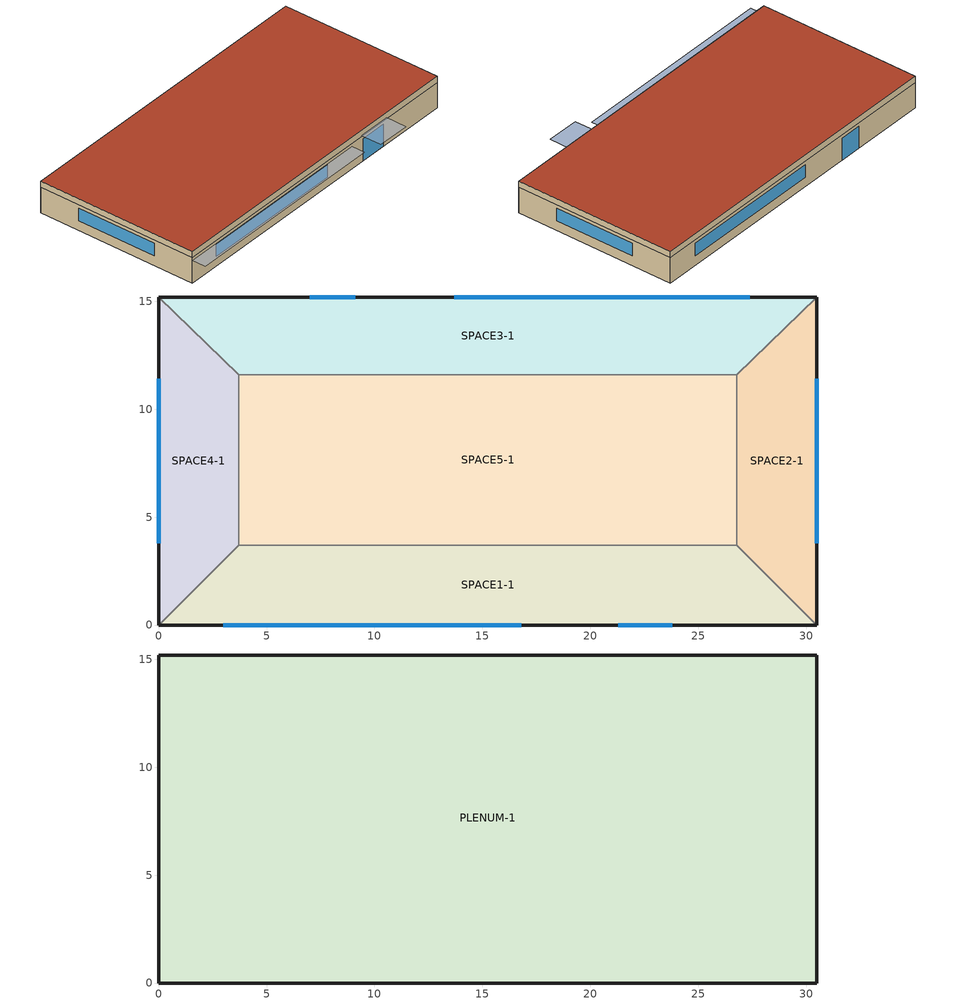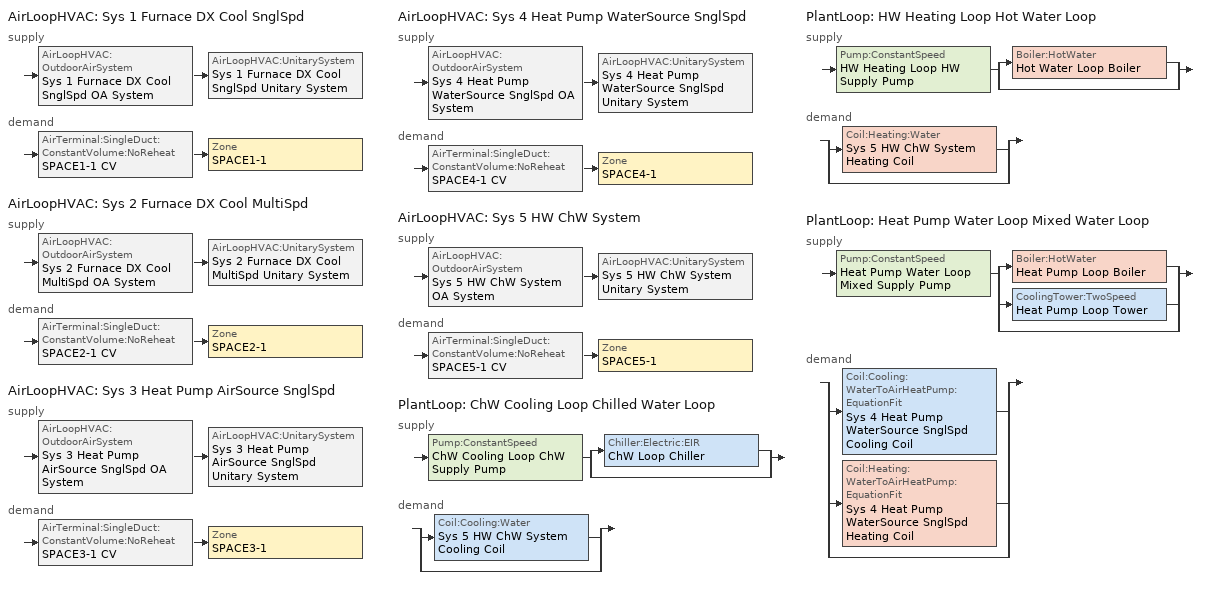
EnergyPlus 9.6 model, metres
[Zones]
SPACE3-1
 floor ground (FLOOR-SLAB-1): 26.8,11.6 3.7,11.6 0,15.2 30.5,15.2 z0
 wall outside (WALL-1): 30.5,15.2 0,15.2 z0:2.4
 wall to SPACE2-1 (INT-WALL-1): 26.8,11.6 30.5,15.2 z0:2.4
 wall to SPACE4-1 (INT-WALL-1): 0,15.2 3.7,11.6 z0:2.4
 wall to SPACE5-1 (INT-WALL-1): 3.7,11.6 26.8,11.6 z0:2.4
 window (Sgl Grey 3mm): 9.1,15.2 7,15.2 z0:2.1
 window (Dbl Clr 3mm/13mm Air): 27.4,15.2 13.7,15.2 z0.9:2.1
SPACE1-1
 floor ground (FLOOR-SLAB-1): 26.8,3.7 30.5,0 0,0 3.7,3.7 z0
 wall outside (WALL-1): 0,0 30.5,0 z0:2.4
 wall to SPACE2-1 (INT-WALL-1): 30.5,0 26.8,3.7 z0:2.4
 wall to SPACE4-1 (INT-WALL-1): 3.7,3.7 0,0 z0:2.4
 wall to SPACE5-1 (INT-WALL-1): 26.8,3.7 3.7,3.7 z0:2.4
 window (Sgl Grey 3mm): 21.3,0 23.8,0 z0:2.1
 window (Dbl Clr 3mm/13mm Air): 3,0 16.8,0 z0.9:2.1
SPACE2-1
 floor ground (FLOOR-SLAB-1): 26.8,11.6 30.5,15.2 30.5,0 26.8,3.7 z0
 wall outside (WALL-1): 30.5,0 30.5,15.2 z0:2.4
 wall to SPACE5-1 (INT-WALL-1): 26.8,11.6 26.8,3.7 z0:2.4
 window (Dbl Clr 3mm/13mm Air): 30.5,3.8 30.5,11.4 z0.9:2.1
SPACE4-1
 floor ground (FLOOR-SLAB-1): 3.7,3.7 0,0 0,15.2 3.7,11.6 z0
 wall outside (WALL-1): 0,15.2 0,0 z0:2.4
 wall to SPACE5-1 (INT-WALL-1): 3.7,3.7 3.7,11.6 z0:2.4
 window (Dbl Clr 3mm/13mm Air): 0,11.4 0,3.8 z0.9:2.1
SPACE5-1
 floor ground (FLOOR-SLAB-1): 26.8,11.6 26.8,3.7 3.7,3.7 3.7,11.6 z0
PLENUM-1
 floor to SPACE1-1 (CLNG-1): 26.8,3.7 30.5,0 0,0 3.7,3.7 z2.4
 floor to SPACE2-1 (CLNG-1): 26.8,11.6 30.5,15.2 30.5,0 26.8,3.7 z2.4
 floor to SPACE3-1 (CLNG-1): 26.8,11.6 3.7,11.6 0,15.2 30.5,15.2 z2.4
 floor to SPACE4-1 (CLNG-1): 3.7,3.7 0,0 0,15.2 3.7,11.6 z2.4
 floor to SPACE5-1 (CLNG-1): 26.8,11.6 26.8,3.7 3.7,3.7 3.7,11.6 z2.4
 wall outside (WALL-1): 30.5,15.2 0,15.2 0,0 30.5,0 30.5,15.2 z2.4:3
 roof outside (ROOF-1): 0,15.2 0,0 30.5,0 30.5,15.2 z3
shading: 0,-1.3 0,0 19.8,0 19.8,-1.3 z2.2; 21,-2 21,0 24.1,0 24.1,-2 z2.6
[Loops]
AirLoopHVAC 'Sys 1 Furnace DX Cool SnglSpd'
 supply: AirLoopHVAC:OutdoorAirSystem 'Sys 1 Furnace DX Cool SnglSpd OA System' > AirLoopHVAC:UnitarySystem 'Sys 1 Furnace DX Cool SnglSpd Unitary System'
 demand: AirTerminal:SingleDuct:ConstantVolume:NoReheat 'SPACE1-1 CV' > Zone 'SPACE1-1'
AirLoopHVAC 'Sys 2 Furnace DX Cool MultiSpd'
 supply: AirLoopHVAC:OutdoorAirSystem 'Sys 2 Furnace DX Cool MultiSpd OA System' > AirLoopHVAC:UnitarySystem 'Sys 2 Furnace DX Cool MultiSpd Unitary System'
 demand: AirTerminal:SingleDuct:ConstantVolume:NoReheat 'SPACE2-1 CV' > Zone 'SPACE2-1'
AirLoopHVAC 'Sys 3 Heat Pump AirSource SnglSpd'
 supply: AirLoopHVAC:OutdoorAirSystem 'Sys 3 Heat Pump AirSource SnglSpd OA System' > AirLoopHVAC:UnitarySystem 'Sys 3 Heat Pump AirSource SnglSpd Unitary System'
 demand: AirTerminal:SingleDuct:ConstantVolume:NoReheat 'SPACE3-1 CV' > Zone 'SPACE3-1'
AirLoopHVAC 'Sys 4 Heat Pump WaterSource SnglSpd'
 supply: AirLoopHVAC:OutdoorAirSystem 'Sys 4 Heat Pump WaterSource SnglSpd OA System' > AirLoopHVAC:UnitarySystem 'Sys 4 Heat Pump WaterSource SnglSpd Unitary System'
 demand: AirTerminal:SingleDuct:ConstantVolume:NoReheat 'SPACE4-1 CV' > Zone 'SPACE4-1'
AirLoopHVAC 'Sys 5 HW ChW System'
 supply: AirLoopHVAC:OutdoorAirSystem 'Sys 5 HW ChW System OA System' > AirLoopHVAC:UnitarySystem 'Sys 5 HW ChW System Unitary System'
 demand: AirTerminal:SingleDuct:ConstantVolume:NoReheat 'SPACE5-1 CV' > Zone 'SPACE5-1'
PlantLoop 'ChW Cooling Loop Chilled Water Loop'
 supply: Pump:ConstantSpeed 'ChW Cooling Loop ChW Supply Pump' > split
  | Chiller:Electric:EIR 'ChW Loop Chiller'
  | bypass
 demand: split
  | Coil:Cooling:Water 'Sys 5 HW ChW System Cooling Coil'
  | bypass
PlantLoop 'HW Heating Loop Hot Water Loop'
 supply: Pump:ConstantSpeed 'HW Heating Loop HW Supply Pump' > split
  | Boiler:HotWater 'Hot Water Loop Boiler'
  | bypass
 demand: split
  | Coil:Heating:Water 'Sys 5 HW ChW System Heating Coil'
  | bypass
PlantLoop 'Heat Pump Water Loop Mixed Water Loop'
 supply: Pump:ConstantSpeed 'Heat Pump Water Loop Mixed Supply Pump' > split
  | Boiler:HotWater 'Heat Pump Loop Boiler'
  | CoolingTower:TwoSpeed 'Heat Pump Loop Tower'
  | bypass
 demand: split
  | Coil:Cooling:WaterToAirHeatPump:EquationFit 'Sys 4 Heat Pump WaterSource SnglSpd Cooling Coil'
  | Coil:Heating:WaterToAirHeatPump:EquationFit 'Sys 4 Heat Pump WaterSource SnglSpd Heating Coil'
  | bypass
[Building]
Building: Loads convergence tolerance value=0.04; Maximum number of warmup days=25; Minimum number of warmup days=6; North axis=30; Solar distribution=FullExterior; Temperature convergence tolerance value=0.4; Terrain=City
[Site:GroundTemperature:BuildingSurface]
21.5, 21.4, 21.5, 21.5, 22, 22.9, 23, 23.1, 23.1, 22.2, 21.7, 21.6
[Site:Location]
CHICAGO_IL_USA TMY2-94846: Elevation=190; Latitude=41.78; Longitude=-87.75; Time zone=-6
[SizingPeriod:DesignDay] Barometric pressure=99063; Day of month=21; Daylight saving time indicator=No; Humidity condition type=WetBulb; Rain indicator=No; Snow indicator=No; Solar model indicator=ASHRAEClearSky
Name | Daily dry bulb temperature range | Day type | Maximum dry bulb temperature | Month | Sky clearness | Wetbulb or dewpoint at maximum dry bulb | Wind direction | Wind speed
CHICAGO_IL_USA Annual Cooling 1% Design Conditions DB/MCWB | 10.7 | SummerDesignDay | 31.5 | 7 | 1 | 23 | 230 | 5.3
CHICAGO_IL_USA Annual Heating 99% Design Conditions DB | 0 | WinterDesignDay | -17.3 | 1 | 0 | -17.3 | 270 | 4.9
[Construction]
CLNG-1: MAT-CLNG-1
Dbl Clr 3mm/13mm Air: CLEAR 3MM, AIR 13MM, CLEAR 3MM
FLOOR-SLAB-1: CC03
INT-WALL-1: GP02, AL21, GP02
ROOF-1: RG01, BR01, IN46, WD01
Sgl Grey 3mm: GREY 3MM
WALL-1: WD01, PW03, IN02, GP01
[Material] Thermal absorptance=0.9
Name | Conductivity | Density | Roughness | Solar absorptance | Specific heat | Thickness | Visible absorptance
BR01 | 0.162 | 1121 | VeryRough | 0.7 | 1464 | 0.0095 | 0.7
CC03 | 1.31 | 2243 | MediumRough | 0.65 | 837 | 0.1016 | 0.65
GP01 | 0.16 | 801 | MediumSmooth | 0.75 | 837 | 0.0127 | 0.75
GP02 | 0.16 | 801 | MediumSmooth | 0.75 | 837 | 0.0159 | 0.75
IN02 | 0.043 | 10 | Rough | 0.75 | 837 | 0.0901 | 0.75
IN46 | 0.023 | 24 | VeryRough | 0.5 | 1590 | 0.0762 | 0.5
PW03 | 0.115 | 545 | MediumSmooth | 0.78 | 1213 | 0.0127 | 0.78
RG01 | 1.442 | 881 | Rough | 0.65 | 1674 | 0.0127 | 0.65
WD01 | 0.115 | 513 | MediumSmooth | 0.78 | 1381 | 0.0191 | 0.78
[Material:AirGap]
AL21: Thermal resistance=0.157
[Material:NoMass]
MAT-CLNG-1: Roughness=Rough; Solar absorptance=0.65; Thermal absorptance=0.65; Thermal resistance=0.652259; Visible absorptance=0.65
[WindowMaterial:Gas]
AIR 13MM: Gas type=Air; Thickness=0.0127
[WindowMaterial:Glazing] Back side infrared hemispherical emissivity=0.84; Conductivity=0.9; Front side infrared hemispherical emissivity=0.84; Infrared transmittance at normal incidence=0; Optical data type=SpectralAverage; Thickness=0.003
Name | Back side solar reflectance at normal incidence | Back side visible reflectance at normal incidence | Front side solar reflectance at normal incidence | Front side visible reflectance at normal incidence | Solar transmittance at normal incidence | Visible transmittance at normal incidence
CLEAR 3MM | 0.075 | 0.081 | 0.075 | 0.081 | 0.837 | 0.898
GREY 3MM | 0.061 | 0.061 | 0.061 | 0.061 | 0.626 | 0.611
[AirLoopHVAC] Design supply air flow rate=Autosize
Sys 1 Furnace DX Cool SnglSpd; Sys 2 Furnace DX Cool MultiSpd; Sys 3 Heat Pump AirSource SnglSpd; Sys 4 Heat Pump WaterSource SnglSpd; Sys 5 HW ChW System
[AirLoopHVAC:UnitarySystem] Control type=Load; Cooling supply air flow rate=Autosize; Cooling supply air flow rate method=SupplyAirFlowRate; Dehumidification control type=None; Dx heating coil sizing ratio=1; Heating supply air flow rate=Autosize; Heating supply air flow rate method=SupplyAirFlowRate; Latent load control=SensibleOnlyLoadControl; Maximum outdoor dry bulb temperature for supplemental heater operation=21; Maximum supply air temperature=Autosize; No load supply air flow rate=Autosize; No load supply air flow rate method=SupplyAirFlowRate; Supply air fan operating mode schedule=FanAvailSched
Name | Controlling zone or thermostat location | Cooling coil | Fan placement | Heating coil | Supply fan | Design specification multispeed object | Supplemental heating coil
Sys 1 Furnace DX Cool SnglSpd Unitary System | SPACE1-1 | Sys 1 Furnace DX Cool SnglSpd Cooling Coil | BlowThrough | Sys 1 Furnace DX Cool SnglSpd Heating Coil | Sys 1 Furnace DX Cool SnglSpd Supply Fan
Sys 2 Furnace DX Cool MultiSpd Unitary System | SPACE2-1 | Sys 2 Furnace DX Cool MultiSpd Cooling Coil | DrawThrough | Sys 2 Furnace DX Cool MultiSpd Heating Coil | Sys 2 Furnace DX Cool MultiSpd Supply Fan | Sys 2 Furnace DX Cool MultiSpd Unitary System MultiSpeed Performance
Sys 3 Heat Pump AirSource SnglSpd Unitary System | SPACE3-1 | Sys 3 Heat Pump AirSource SnglSpd Cooling Coil | BlowThrough | Sys 3 Heat Pump AirSource SnglSpd Heating Coil | Sys 3 Heat Pump AirSource SnglSpd Supply Fan |  | Sys 3 Heat Pump AirSource SnglSpd Supp Heat or Reheat Coil
Sys 4 Heat Pump WaterSource SnglSpd Unitary System | SPACE4-1 | Sys 4 Heat Pump WaterSource SnglSpd Cooling Coil | BlowThrough | Sys 4 Heat Pump WaterSource SnglSpd Heating Coil | Sys 4 Heat Pump WaterSource SnglSpd Supply Fan |  | Sys 4 Heat Pump WaterSource SnglSpd Supp Heat or Reheat Coil
Sys 5 HW ChW System Unitary System | SPACE5-1 | Sys 5 HW ChW System Cooling Coil | BlowThrough | Sys 5 HW ChW System Heating Coil | Sys 5 HW ChW System Supply Fan
[AirTerminal:SingleDuct:ConstantVolume:NoReheat] Maximum air flow rate=Autosize
SPACE1-1 CV; SPACE2-1 CV; SPACE3-1 CV; SPACE4-1 CV; SPACE5-1 CV
[AvailabilityManager:Scheduled] Schedule=HVACTemplate-Always 1
Sys 1 Furnace DX Cool SnglSpd Availability; Sys 2 Furnace DX Cool MultiSpd Availability; Sys 3 Heat Pump AirSource SnglSpd Availability; Sys 4 Heat Pump WaterSource SnglSpd Availability; Sys 5 HW ChW System Availability
[Boiler:HotWater] Boiler flow mode=ConstantFlow; Design water flow rate=Autosize; Fuel type=NaturalGas; Maximum part load ratio=1.1; Minimum part load ratio=0; Nominal capacity=Autosize; Nominal thermal efficiency=0.8; Optimum part load ratio=1; Parasitic electric load=0; Sizing factor=1; Water outlet upper temperature limit=100
Name | Efficiency curve temperature evaluation variable | Normalized boiler efficiency curve
Heat Pump Loop Boiler | LeavingBoiler | Heat Pump Loop Boiler Efficiency Curve
Hot Water Loop Boiler | EnteringBoiler | Hot Water Loop Boiler Condensing Boiler Efficiency Curve
[Chiller:Electric:EIR]
ChW Loop Chiller: Chiller flow mode=ConstantFlow; Condenser fan power ratio=0.035; Condenser type=AirCooled; Cooling capacity function of temperature curve=ChW Loop Chiller RecipCapFT; Design heat recovery water flow rate=0; Electric input to cooling output ratio function of part load ratio curve=ChW Loop Chiller RecipEIRFPLR; Electric input to cooling output ratio function of temperature curve=ChW Loop Chiller RecipEIRFT; Fraction of compressor electric consumption rejected by condenser=1; Leaving chilled water lower temperature limit=5; Maximum part load ratio=1; Minimum part load ratio=0; Minimum unloading ratio=0.25; Optimum part load ratio=1; Reference capacity=Autosize; Reference chilled water flow rate=Autosize; Reference condenser fluid flow rate=Autosize; Reference cop=3; Reference entering condenser fluid temperature=29.4; Reference leaving chilled water temperature=6.67; Sizing factor=1
[Coil:Cooling:DX:MultiSpeed]
Sys 2 Furnace DX Cool MultiSpd Cooling Coil: Apply latent degradation to speeds greater than 1=No; Apply part load fraction to speeds greater than 1=No; Condenser type=AirCooled; Crankcase heater capacity=0; Fuel type=Electricity; Maximum outdoor dry bulb temperature for crankcase heater operation=10; Number of speeds=3; Speed 1 energy input ratio function of flow fraction curve=Sys 2 Furnace DX Cool MultiSpd Cool Coil EIR-FF; Speed 1 energy input ratio function of temperature curve=Sys 2 Furnace DX Cool MultiSpd Cool Coil EIR-FT; Speed 1 gross rated cooling cop=3; Speed 1 gross rated sensible heat ratio=Autosize; Speed 1 gross rated total cooling capacity=Autosize; Speed 1 latent capacity time constant=0; Speed 1 maximum cycling rate=0; Speed 1 nominal time for condensate removal to begin=0; Speed 1 part load fraction correlation curve=Sys 2 Furnace DX Cool MultiSpd Cool Coil PLF; Speed 1 rated air flow rate=Autosize; Speed 1 rated waste heat fraction of power input=0.2; Speed 1 ratio of initial moisture evaporation rate and steady state latent capacity=0; Speed 1 total cooling capacity function of flow fraction curve=Sys 2 Furnace DX Cool MultiSpd Cool Coil Cap-FF; Speed 1 total cooling capacity function of temperature curve=Sys 2 Furnace DX Cool MultiSpd Cool Coil Cap-FT; Speed 1 waste heat function of temperature curve=Sys 2 Furnace DX Cool MultiSpd Cool Coil WH-FT; Speed 2 energy input ratio function of flow fraction curve=Sys 2 Furnace DX Cool MultiSpd Cool Coil EIR-FF; Speed 2 energy input ratio function of temperature curve=Sys 2 Furnace DX Cool MultiSpd Cool Coil EIR-FT; Speed 2 gross rated cooling cop=3; Speed 2 gross rated sensible heat ratio=Autosize; Speed 2 gross rated total cooling capacity=Autosize; Speed 2 latent capacity time constant=0; Speed 2 maximum cycling rate=0; Speed 2 nominal time for condensate removal to begin=0; Speed 2 part load fraction correlation curve=Sys 2 Furnace DX Cool MultiSpd Cool Coil PLF; Speed 2 rated air flow rate=Autosize; Speed 2 rated waste heat fraction of power input=0.2; Speed 2 ratio of initial moisture evaporation rate and steady state latent capacity=0; Speed 2 total cooling capacity function of flow fraction curve=Sys 2 Furnace DX Cool MultiSpd Cool Coil Cap-FF; Speed 2 total cooling capacity function of temperature curve=Sys 2 Furnace DX Cool MultiSpd Cool Coil Cap-FT; Speed 2 waste heat function of temperature curve=Sys 2 Furnace DX Cool MultiSpd Cool Coil WH-FT; Speed 3 energy input ratio function of flow fraction curve=Sys 2 Furnace DX Cool MultiSpd Cool Coil EIR-FF; Speed 3 energy input ratio function of temperature curve=Sys 2 Furnace DX Cool MultiSpd Cool Coil EIR-FT; Speed 3 gross rated cooling cop=3; Speed 3 gross rated sensible heat ratio=Autosize; Speed 3 gross rated total cooling capacity=Autosize; Speed 3 latent capacity time constant=0; Speed 3 maximum cycling rate=0; Speed 3 nominal time for condensate removal to begin=0; Speed 3 part load fraction correlation curve=Sys 2 Furnace DX Cool MultiSpd Cool Coil PLF; Speed 3 rated air flow rate=Autosize; Speed 3 rated waste heat fraction of power input=0.2; Speed 3 ratio of initial moisture evaporation rate and steady state latent capacity=0; Speed 3 total cooling capacity function of flow fraction curve=Sys 2 Furnace DX Cool MultiSpd Cool Coil Cap-FF; Speed 3 total cooling capacity function of temperature curve=Sys 2 Furnace DX Cool MultiSpd Cool Coil Cap-FT; Speed 3 waste heat function of temperature curve=Sys 2 Furnace DX Cool MultiSpd Cool Coil WH-FT
[Coil:Cooling:DX:SingleSpeed] Condenser type=AirCooled; Crankcase heater capacity=0; Evaporative condenser effectiveness=0; Evaporative condenser pump rated power consumption=0; Gross rated cooling cop=3; Gross rated sensible heat ratio=Autosize; Gross rated total cooling capacity=Autosize; Latent capacity time constant=0; Maximum cycling rate=0; Maximum outdoor dry bulb temperature for crankcase heater operation=10; Nominal time for condensate removal to begin=0; Rated air flow rate=Autosize; Ratio of initial moisture evaporation rate and steady state latent capacity=0
Name | Energy input ratio function of flow fraction curve | Energy input ratio function of temperature curve | Part load fraction correlation curve | Total cooling capacity function of flow fraction curve | Total cooling capacity function of temperature curve
Sys 1 Furnace DX Cool SnglSpd Cooling Coil | Sys 1 Furnace DX Cool SnglSpd Cool Coil EIR-FF | Sys 1 Furnace DX Cool SnglSpd Cool Coil EIR-FT | Sys 1 Furnace DX Cool SnglSpd Cool Coil PLF | Sys 1 Furnace DX Cool SnglSpd Cool Coil Cap-FF | Sys 1 Furnace DX Cool SnglSpd Cool Coil Cap-FT
Sys 3 Heat Pump AirSource SnglSpd Cooling Coil | Sys 3 Heat Pump AirSource SnglSpd Cool Coil EIR-FF | Sys 3 Heat Pump AirSource SnglSpd Cool Coil EIR-FT | Sys 3 Heat Pump AirSource SnglSpd Cool Coil PLF | Sys 3 Heat Pump AirSource SnglSpd Cool Coil Cap-FF | Sys 3 Heat Pump AirSource SnglSpd Cool Coil Cap-FT
[Coil:Cooling:Water]
Sys 5 HW ChW System Cooling Coil: Design air flow rate=Autosize; Design inlet air humidity ratio=Autosize; Design inlet air temperature=Autosize; Design inlet water temperature=Autosize; Design outlet air humidity ratio=Autosize; Design outlet air temperature=Autosize; Design water flow rate=Autosize; Heat exchanger configuration=CrossFlow; Type of analysis=DetailedAnalysis
[Coil:Cooling:WaterToAirHeatPump:EquationFit]
Sys 4 Heat Pump WaterSource SnglSpd Cooling Coil: Cooling power consumption curve=Sys 4 Heat Pump WaterSource SnglSpd WAHP ClgPowCurve; Gross rated cooling cop=3; Gross rated sensible cooling capacity=Autosize; Gross rated total cooling capacity=Autosize; Nominal time for condensate removal to begin=0; Rated air flow rate=Autosize; Rated water flow rate=Autosize; Ratio of initial moisture evaporation rate and steady state latent capacity=0; Sensible cooling capacity curve=Sys 4 Heat Pump WaterSource SnglSpd WAHP ClgSensCapCurve; Total cooling capacity curve=Sys 4 Heat Pump WaterSource SnglSpd WAHP ClgTotCapCurve
[Coil:Heating:DX:SingleSpeed]
Sys 3 Heat Pump AirSource SnglSpd Heating Coil: Crankcase heater capacity=0; Defrost control=Timed; Defrost energy input ratio function of temperature curve=Sys 3 Heat Pump AirSource SnglSpd HP Heating Coil DefrEIR-FT; Defrost strategy=ReverseCycle; Defrost time period fraction=0.058333; Energy input ratio function of flow fraction curve=Sys 3 Heat Pump AirSource SnglSpd HP Heating Coil EIR-FF; Energy input ratio function of temperature curve=Sys 3 Heat Pump AirSource SnglSpd HP Heating Coil EIR-FT; Gross rated heating capacity=Autosize; Gross rated heating cop=2.75; Heating capacity function of flow fraction curve=Sys 3 Heat Pump AirSource SnglSpd HP Heating Coil Cap-FF; Heating capacity function of temperature curve=Sys 3 Heat Pump AirSource SnglSpd HP Heating Coil Cap-FT; Maximum outdoor dry bulb temperature for crankcase heater operation=0; Maximum outdoor dry bulb temperature for defrost operation=5; Minimum outdoor dry bulb temperature for compressor operation=-8; Part load fraction correlation curve=Sys 3 Heat Pump AirSource SnglSpd HP Heating Coil PLF; Rated air flow rate=Autosize; Resistive defrost heater capacity=Autosize
[Coil:Heating:Electric] Efficiency=1; Nominal capacity=Autosize
Sys 2 Furnace DX Cool MultiSpd Heating Coil; Sys 3 Heat Pump AirSource SnglSpd Supp Heat or Reheat Coil; Sys 4 Heat Pump WaterSource SnglSpd Supp Heat or Reheat Coil
[Coil:Heating:Fuel]
Sys 1 Furnace DX Cool SnglSpd Heating Coil: Burner efficiency=0.8; Fuel type=NaturalGas; Nominal capacity=Autosize; Parasitic electric load=0; Parasitic fuel load=0; Part load fraction correlation curve=Sys 1 Furnace DX Cool SnglSpd Heating Coil PLF-FPLR
[Coil:Heating:Water]
Sys 5 HW ChW System Heating Coil: Maximum water flow rate=Autosize; Performance input method=UFactorTimesAreaAndDesignWaterFlowRate; Rated capacity=Autosize; Rated inlet air temperature=16.6; Rated inlet water temperature=82.2; Rated outlet air temperature=32.2; Rated outlet water temperature=71.1; Rated ratio for air and water convection=0.5; U factor times area value=Autosize
[Coil:Heating:WaterToAirHeatPump:EquationFit]
Sys 4 Heat Pump WaterSource SnglSpd Heating Coil: Gross rated heating capacity=Autosize; Gross rated heating cop=2.75; Heating capacity curve=Sys 4 Heat Pump WaterSource SnglSpd WAHP HtgCapCurve; Heating power consumption curve=Sys 4 Heat Pump WaterSource SnglSpd WAHP HtgPowCurve; Rated air flow rate=Autosize; Rated water flow rate=Autosize
[Controller:OutdoorAir] Economizer control action type=ModulateFlow; Economizer control type=DifferentialDryBulb; Economizer maximum limit dry bulb temperature=20; Maximum outdoor air flow rate=Autosize; Minimum limit type=FixedMinimum; Minimum outdoor air flow rate=Autosize; Minimum outdoor air schedule=Min OA Sched
Name | Lockout type
Sys 1 Furnace DX Cool SnglSpd OA Controller; Sys 2 Furnace DX Cool MultiSpd OA Controller; Sys 3 Heat Pump AirSource SnglSpd OA Controller; Sys 4 Heat Pump WaterSource SnglSpd OA Controller | LockoutWithCompressor
Sys 5 HW ChW System OA Controller | NoLockout
[CoolingTower:TwoSpeed]
Heat Pump Loop Tower: Blowdown calculation mode=ConcentrationRatio; Blowdown concentration ratio=3; Design water flow rate=Autosize; Drift loss percent=0.008; Evaporation loss mode=SaturatedExit; Free convection nominal capacity=Autocalculate; Free convection regime air flow rate=Autocalculate; Free convection regime u factor times area value=Autocalculate; High fan speed air flow rate=Autosize; High fan speed fan power=Autosize; High fan speed u factor times area value=Autosize; Low fan speed air flow rate=Autocalculate; Low fan speed fan power=Autocalculate; Low fan speed u factor times area value=Autocalculate; Low speed nominal capacity=Autocalculate; Performance input method=UFactorTimesAreaAndDesignWaterFlowRate; Sizing factor=1
[DesignSpecification:OutdoorAir] Outdoor air flow per person=0.00944; Outdoor air flow per zone=0; Outdoor air flow per zone floor area=0; Outdoor air method=Flow/Person
SZ DSOA SPACE1-1; SZ DSOA SPACE2-1; SZ DSOA SPACE3-1; SZ DSOA SPACE4-1; SZ DSOA SPACE5-1
[DesignSpecification:ZoneAirDistribution] Zone air distribution effectiveness in cooling mode=1; Zone air distribution effectiveness in heating mode=1
SZ DSZAD SPACE1-1; SZ DSZAD SPACE2-1; SZ DSZAD SPACE3-1; SZ DSZAD SPACE4-1; SZ DSZAD SPACE5-1
[ElectricEquipment] Design level calculation method=EquipmentLevel; Fraction latent=0; Fraction lost=0; Fraction radiant=0.3; Schedule=EQUIP-1
Name | Zone or zonelist | Design level
SPACE1-1 ElecEq 1 | SPACE1-1 | 1056
SPACE2-1 ElecEq 1 | SPACE2-1 | 456
SPACE3-1 ElecEq 1 | SPACE3-1 | 1056
SPACE4-1 ElecEq 1 | SPACE4-1 | 456
SPACE5-1 ElecEq 1 | SPACE5-1 | 1976
[Fan:OnOff] Availability schedule=HVACTemplate-Always 1; Fan total efficiency=0.7; Maximum flow rate=Autosize; Motor efficiency=0.9; Motor in airstream fraction=1; Pressure rise=600
Sys 1 Furnace DX Cool SnglSpd Supply Fan; Sys 3 Heat Pump AirSource SnglSpd Supply Fan; Sys 4 Heat Pump WaterSource SnglSpd Supply Fan; Sys 5 HW ChW System Supply Fan
[Fan:VariableVolume]
Sys 2 Furnace DX Cool MultiSpd Supply Fan: Availability schedule=HVACTemplate-Always 1; Fan power coefficient 1=0.00153024; Fan power coefficient 2=0.00520806; Fan power coefficient 3=1.10862; Fan power coefficient 4=-0.116356; Fan power coefficient 5=0; Fan power minimum flow fraction=0; Fan power minimum flow rate input method=Fraction; Fan total efficiency=0.7; Maximum flow rate=Autosize; Motor efficiency=0.9; Motor in airstream fraction=1; Pressure rise=600
[Lights] Design level calculation method=LightingLevel; End use subcategory=GeneralLights; Fraction radiant=0.59; Fraction replaceable=0; Fraction visible=0.2; Return air fraction=0; Schedule=LIGHTS-1
Name | Zone or zonelist | Lighting level
SPACE1-1 Lights 1 | SPACE1-1 | 1584
SPACE2-1 Lights 1 | SPACE2-1 | 684
SPACE3-1 Lights 1 | SPACE3-1 | 1584
SPACE4-1 Lights 1 | SPACE4-1 | 684
SPACE5-1 Lights 1 | SPACE5-1 | 2964
[People] Activity level schedule=ActSchd; Fraction radiant=0.3; Number of people calculation method=People; Number of people schedule=OCCUPY-1
Name | Zone or zonelist | Number of people
SPACE1-1 People 1 | SPACE1-1 | 11
SPACE2-1 People 1 | SPACE2-1 | 5
SPACE3-1 People 1 | SPACE3-1 | 11
SPACE4-1 People 1 | SPACE4-1 | 5
SPACE5-1 People 1 | SPACE5-1 | 20
[PlantEquipmentList]
ChW Cooling Loop All Chillers: ChW Loop Chiller, Chiller:Electric:EIR
HW Heating Loop All Equipment: Hot Water Loop Boiler, Boiler:HotWater
Heat Pump Water Loop All Cooling Equipment: Heat Pump Loop Tower, CoolingTower:TwoSpeed
Heat Pump Water Loop All Heating Equipment: Heat Pump Loop Boiler, Boiler:HotWater
[PlantEquipmentOperation:CoolingLoad] Load range 1 lower limit=0; Load range 1 upper limit=1000000000000000
Name | Range 1 equipment list
ChW Cooling Loop Chiller Operation All Hours | ChW Cooling Loop All Chillers
Heat Pump Water Loop Cool Operation All Hours | Heat Pump Water Loop All Cooling Equipment
[PlantEquipmentOperation:HeatingLoad] Load range 1 lower limit=0; Load range 1 upper limit=1000000000000000
Name | Range 1 equipment list
HW Heating Loop Operation All Hours | HW Heating Loop All Equipment
Heat Pump Water Loop Heat Operation All Hours | Heat Pump Water Loop All Heating Equipment
[PlantEquipmentOperationSchemes] Control scheme 1 schedule=HVACTemplate-Always 1
Name | Control scheme 1 | Control scheme 2 | Control scheme 2 schedule
ChW Cooling Loop Chiller Operation | ChW Cooling Loop Chiller Operation All Hours
HW Heating Loop Operation | HW Heating Loop Operation All Hours
Heat Pump Water Loop Operation | Heat Pump Water Loop Heat Operation All Hours | Heat Pump Water Loop Cool Operation All Hours | HVACTemplate-Always 1
[PlantLoop] Fluid type=Water; Load distribution scheme=SequentialLoad; Maximum loop flow rate=Autosize; Minimum loop flow rate=0; Plant loop volume=Autocalculate
Name | Common pipe simulation | Maximum loop temperature | Minimum loop temperature | Plant equipment operation scheme | Plant loop demand calculation scheme
ChW Cooling Loop Chilled Water Loop | None | 98 | 1 | ChW Cooling Loop Chiller Operation | SingleSetpoint
HW Heating Loop Hot Water Loop |  | 100 | 10 | HW Heating Loop Operation | SingleSetpoint
Heat Pump Water Loop Mixed Water Loop |  | 100 | 10 | Heat Pump Water Loop Operation | DualSetpointDeadband
[Pump:ConstantSpeed] Design flow rate=Autosize; Design power consumption=Autosize; Design pump head=179352; Fraction of motor inefficiencies to fluid stream=0; Motor efficiency=0.9; Pump control type=Intermittent
ChW Cooling Loop ChW Supply Pump; HW Heating Loop HW Supply Pump; Heat Pump Water Loop Mixed Supply Pump
[SetpointManager:MixedAir] Control variable=Temperature
Name | Setpoint node or nodelist
Sys 1 Furnace DX Cool SnglSpd Cooling Coil Air Temp Manager | Sys 1 Furnace DX Cool SnglSpd Mixed Air Outlet
Sys 2 Furnace DX Cool MultiSpd Cooling Coil Air Temp Manager | Sys 2 Furnace DX Cool MultiSpd Mixed Air Outlet
Sys 3 Heat Pump AirSource SnglSpd Cooling Coil Air Temp Manager | Sys 3 Heat Pump AirSource SnglSpd Mixed Air Outlet
Sys 4 Heat Pump WaterSource SnglSpd Cooling Coil Air Temp Manager | Sys 4 Heat Pump WaterSource SnglSpd Mixed Air Outlet
Sys 5 HW ChW System Cooling Coil Air Temp Manager | Sys 5 HW ChW System Mixed Air Outlet
[SetpointManager:Scheduled] Control variable=Temperature
Name | Schedule | Setpoint node or nodelist
ChW Cooling Loop ChW Temp Manager | HVACTemplate-Always 7.22 | ChW Cooling Loop ChW Supply Setpoint Nodes
HW Heating Loop HW Temp Manager | HVACTemplate-Always 82 | HW Heating Loop HW Supply Setpoint Nodes
[SetpointManager:Scheduled:DualSetpoint]
Heat Pump Water Loop Mixed Temp Manager: Control variable=Temperature; High setpoint schedule=HVACTemplate-Always 33; Low setpoint schedule=HVACTemplate-Always 20; Setpoint node or nodelist=Heat Pump Water Loop Mixed Supply Setpoint Nodes
[SetpointManager:SingleZone:Cooling] Control variable=Temperature; Maximum supply air temperature=45; Minimum supply air temperature=13
Name | Control zone | Setpoint node or nodelist
Sys 1 Furnace DX Cool SnglSpd Economizer Supply Air Temp Manager | SPACE1-1 | Sys 1 Furnace DX Cool SnglSpd Heating Coil Outlet
Sys 2 Furnace DX Cool MultiSpd Economizer Supply Air Temp Manager | SPACE2-1 | Sys 2 Furnace DX Cool MultiSpd Supply Fan Outlet
Sys 3 Heat Pump AirSource SnglSpd Economizer Supply Air Temp Manager | SPACE3-1 | Sys 3 Heat Pump AirSource SnglSpd Supp Heat or Reheat Coil Outl
Sys 4 Heat Pump WaterSource SnglSpd Economizer Supply Air Temp Manager | SPACE4-1 | Sys 4 Heat Pump WaterSource SnglSpd Supp Heat or Reheat Coil Outl
Sys 5 HW ChW System Economizer Supply Air Temp Manager | SPACE5-1 | Sys 5 HW ChW System Heating Coil Outlet
[Sizing:Plant]
Name | Design loop exit temperature | Loop design temperature difference | Loop type
HW Heating Loop Hot Water Loop | 82 | 11 | Heating
ChW Cooling Loop Chilled Water Loop | 7.22 | 6.67 | Cooling
Heat Pump Water Loop Mixed Water Loop | 33 | 5.6 | Condenser
[Sizing:System] 100 outdoor air in cooling=No; 100 outdoor air in heating=No; Central cooling capacity control method=OnOff; Central cooling design supply air humidity ratio=0.008; Central cooling design supply air temperature=12.8; Central heating design supply air humidity ratio=0.008; Central heating design supply air temperature=50; Central heating maximum system air flow ratio=1; Cooling design capacity=Autosize; Cooling design capacity method=CoolingDesignCapacity; Cooling supply air flow rate=0; Cooling supply air flow rate method=DesignDay; Design outdoor air flow rate=Autosize; Heating design capacity=Autosize; Heating design capacity method=HeatingDesignCapacity; Heating supply air flow rate=0; Heating supply air flow rate method=DesignDay; Precool design humidity ratio=0.008; Precool design temperature=11; Preheat design humidity ratio=0.008; Preheat design temperature=7; System outdoor air method=ZoneSum; Type of load to size on=Sensible; Type of zone sum to use=NonCoincident; Zone maximum outdoor air fraction=1
Sys 1 Furnace DX Cool SnglSpd; Sys 2 Furnace DX Cool MultiSpd; Sys 3 Heat Pump AirSource SnglSpd; Sys 4 Heat Pump WaterSource SnglSpd; Sys 5 HW ChW System
[Sizing:Zone] Cooling design air flow method=DesignDay; Cooling design air flow rate=0; Cooling minimum air flow fraction=0; Heating design air flow method=DesignDay; Heating design air flow rate=0; Heating maximum air flow fraction=0; Zone cooling design supply air humidity ratio=0.008; Zone cooling design supply air temperature=12.8; Zone cooling design supply air temperature difference=11.11; Zone cooling design supply air temperature input method=SupplyAirTemperature; Zone heating design supply air humidity ratio=0.008; Zone heating design supply air temperature=50; Zone heating design supply air temperature input method=SupplyAirTemperature
Name | Design specification outdoor air object | Design specification zone air distribution object
SPACE1-1 | SZ DSOA SPACE1-1 | SZ DSZAD SPACE1-1
SPACE2-1 | SZ DSOA SPACE2-1 | SZ DSZAD SPACE2-1
SPACE3-1 | SZ DSOA SPACE3-1 | SZ DSZAD SPACE3-1
SPACE4-1 | SZ DSOA SPACE4-1 | SZ DSZAD SPACE4-1
SPACE5-1 | SZ DSOA SPACE5-1 | SZ DSZAD SPACE5-1
[ThermostatSetpoint:DualSetpoint]
All Zones Dual SP Control: Cooling setpoint temperature schedule=Clg-SetP-Sch; Heating setpoint temperature schedule=Htg-SetP-Sch
[UnitarySystemPerformance:Multispeed]
Sys 2 Furnace DX Cool MultiSpd Unitary System MultiSpeed Performance: Cooling speed supply air flow ratio 1=Autosize; Heating speed supply air flow ratio 1=Autosize; Cooling speed supply air flow ratio 2=Autosize; Heating speed supply air flow ratio 2=Autosize; Cooling speed supply air flow ratio 3=Autosize; Heating speed supply air flow ratio 3=Autosize; Cooling speed supply air flow ratio 4=Autosize; Heating speed supply air flow ratio 4=Autosize; Cooling speed supply air flow ratio 5=Autosize; Heating speed supply air flow ratio 5=Autosize; Cooling speed supply air flow ratio 6=Autosize; Heating speed supply air flow ratio 6=Autosize; Cooling speed supply air flow ratio 7=Autosize; Heating speed supply air flow ratio 7=Autosize; Cooling speed supply air flow ratio 8=Autosize; Heating speed supply air flow ratio 8=Autosize; Cooling speed supply air flow ratio 9=Autosize; Heating speed supply air flow ratio 9=Autosize; Cooling speed supply air flow ratio 10=Autosize; Heating speed supply air flow ratio 10=Autosize; No load supply air flow rate ratio=0.333333; Number of speeds for cooling=3; Number of speeds for heating=1; Single mode operation=No
[Zone] Multiplier=1; Type=1
Name | Ceiling height | Volume
PLENUM-1 | 0.6096 | 283.2
SPACE1-1; SPACE3-1 | 2.4384 | 239.247
SPACE2-1; SPACE4-1 | 2.4384 | 103.311
SPACE5-1 | 2.4384 | 447.683
[ZoneControl:Thermostat] Control 1=All Zones Dual SP Control; Control type schedule=HVACTemplate-Always 4
Name | Zone or zonelist
SPACE1-1 Thermostat | SPACE1-1
SPACE2-1 Thermostat | SPACE2-1
SPACE3-1 Thermostat | SPACE3-1
SPACE4-1 Thermostat | SPACE4-1
SPACE5-1 Thermostat | SPACE5-1
[Zone equipment]
SPACE1-1: SPACE1-1 CV
SPACE2-1: SPACE2-1 CV
SPACE3-1: SPACE3-1 CV
SPACE4-1: SPACE4-1 CV
SPACE5-1: SPACE5-1 CV
[ZoneInfiltration:DesignFlowRate] Constant term coefficient=0; Design flow rate calculation method=Flow/Zone; Schedule=INFIL-SCH; Temperature term coefficient=0; Velocity squared term coefficient=0; Velocity term coefficient=0.2237
Name | Zone or zonelist | Design flow rate
SPACE1-1 Infil 1 | SPACE1-1 | 0.0167
SPACE2-1 Infil 1 | SPACE2-1 | 0.00717
SPACE3-1 Infil 1 | SPACE3-1 | 0.0167
SPACE4-1 Infil 1 | SPACE4-1 | 0.00717
SPACE5-1 Infil 1 | SPACE5-1 | 0.031089
[Curve:Biquadratic]
Name | Maximum value of x | Maximum value of y | Minimum value of x | Minimum value of y | Coefficient1 constant | Coefficient2 x | Coefficient3 x 2 | Coefficient4 y | Coefficient5 y 2 | Coefficient6 x y | Input unit type for x | Input unit type for y | Maximum curve output | Minimum curve output | Output unit type
ChW Loop Chiller RecipCapFT | 10 | 35 | 5 | 24 | 0.507883 | 0.145228 | -0.00625644 | -0.0011178 | -0.0001296 | -0.00028188
ChW Loop Chiller RecipEIRFT | 10 | 35 | 5 | 24 | 1.03076 | -0.103536 | 0.00710208 | 0.0093186 | 0.00031752 | -0.00104328
Hot Water Loop Boiler Condensing Boiler Efficiency Curve | 1 | 85 | 0.1 | 30 | 1.12497 | 0.0149639 | -0.0259983 | 0 | -1.40464e-06 | -0.00153624
Sys 1 Furnace DX Cool SnglSpd Cool Coil Cap-FT; Sys 3 Heat Pump AirSource SnglSpd Cool Coil Cap-FT | 23.88889 | 46.11111 | 12.77778 | 18 | 0.942588 | 0.00954335 | 0.00068377 | -0.0110427 | 5.249e-06 | -9.72e-06
Sys 1 Furnace DX Cool SnglSpd Cool Coil EIR-FT; Sys 3 Heat Pump AirSource SnglSpd Cool Coil EIR-FT | 23.88889 | 46.11111 | 12.77778 | 18 | 0.342414 | 0.034885 | -0.0006237 | 0.00497722 | 0.000437951 | -0.000728028
Sys 2 Furnace DX Cool MultiSpd Cool Coil Cap-FT | 50 | 50 | 0 | 0 | 0.476428 | 0.0401147 | 0.000226411 | -0.000827136 | -7.3224e-06 | -0.000446278 | Temperature | Temperature | 5 | 0 | Dimensionless
Sys 2 Furnace DX Cool MultiSpd Cool Coil EIR-FT | 50 | 50 | 0 | 0 | 0.632475 | -0.0121321 | 0.000507773 | 0.0155377 | 0.00027284 | -0.000679201 | Temperature | Temperature | 5 | 0 | Dimensionless
Sys 2 Furnace DX Cool MultiSpd Cool Coil WH-FT | 50 | 50 | 0 | 0 | 1 | 0 | 0 | 0 | 0 | 0 | Temperature | Temperature |  |  | Dimensionless
Sys 3 Heat Pump AirSource SnglSpd HP Heating Coil DefrEIR-FT | 50 | 50 | 0 | 0 | 1 | 0 | 0 | 0 | 0 | 0
[Curve:Cubic]
Name | Maximum value of x | Minimum value of x | Coefficient1 constant | Coefficient2 x | Coefficient3 x 2 | Coefficient4 x 3
Sys 1 Furnace DX Cool SnglSpd Heating Coil PLF-FPLR | 1 | 0 | 0.8 | 0.2 | 0 | 0
Sys 2 Furnace DX Cool MultiSpd Cool Coil Cap-FF; Sys 2 Furnace DX Cool MultiSpd Cool Coil EIR-FF | 1.5 | 0.5 | 0.472786 | 1.24334 | -1.03871 | 0.322578
Sys 3 Heat Pump AirSource SnglSpd HP Heating Coil Cap-FF | 1.5 | 0.5 | 0.84 | 0.16 | 0 | 0
Sys 3 Heat Pump AirSource SnglSpd HP Heating Coil Cap-FT | 20 | -20 | 0.758746 | 0.027626 | 0.000148716 | 3.4992e-06
Sys 3 Heat Pump AirSource SnglSpd HP Heating Coil EIR-FT | 20 | -20 | 1.19248 | -0.0300438 | 0.00103745 | -2.3328e-05
[Curve:QuadLinear] Maximum value of w=100; Maximum value of x=100; Maximum value of y=100; Maximum value of z=100; Minimum value of w=-100; Minimum value of x=-100; Minimum value of y=-100; Minimum value of z=-100; Coefficient5 z=0
Name | Coefficient1 constant | Coefficient2 w | Coefficient3 x | Coefficient4 y
Sys 4 Heat Pump WaterSource SnglSpd WAHP ClgPowCurve | -3.20541 | -0.976409 | 3.97893 | 0.938182
Sys 4 Heat Pump WaterSource SnglSpd WAHP ClgTotCapCurve | -9.14907 | 10.8781 | -1.71878 | 0.746415
Sys 4 Heat Pump WaterSource SnglSpd WAHP HtgCapCurve | -1.36131 | -2.4718 | 4.17316 | 0.640757
Sys 4 Heat Pump WaterSource SnglSpd WAHP HtgPowCurve | -2.17694 | 0.832114 | 1.57074 | 0.690794
[Curve:Quadratic]
Name | Maximum value of x | Minimum value of x | Coefficient1 constant | Coefficient2 x | Coefficient3 x 2
ChW Loop Chiller RecipEIRFPLR | 1 | 0 | 0.088065 | 1.137742 | -0.225806
Heat Pump Loop Boiler Efficiency Curve | 1 | 0 | 0.97 | 0.0633 | -0.0333
Sys 1 Furnace DX Cool SnglSpd Cool Coil Cap-FF; Sys 3 Heat Pump AirSource SnglSpd Cool Coil Cap-FF | 1.5 | 0.5 | 0.8 | 0.2 | 0
Sys 1 Furnace DX Cool SnglSpd Cool Coil EIR-FF; Sys 3 Heat Pump AirSource SnglSpd Cool Coil EIR-FF | 1.5 | 0.5 | 1.1552 | -0.1808 | 0.0256
Sys 1 Furnace DX Cool SnglSpd Cool Coil PLF; Sys 2 Furnace DX Cool MultiSpd Cool Coil PLF; Sys 3 Heat Pump AirSource SnglSpd Cool Coil PLF | 1 | 0 | 0.85 | 0.15 | 0
Sys 3 Heat Pump AirSource SnglSpd HP Heating Coil EIR-FF | 1 | 0 | 1.3824 | -0.4336 | 0.0512
Sys 3 Heat Pump AirSource SnglSpd HP Heating Coil PLF | 1 | 0 | 0.75 | 0.25 | 0
[Curve:QuintLinear]
Sys 4 Heat Pump WaterSource SnglSpd WAHP ClgSensCapCurve: Maximum value of v=100; Maximum value of w=100; Maximum value of x=100; Maximum value of y=100; Maximum value of z=100; Minimum value of v=-100; Minimum value of w=-100; Minimum value of x=-100; Minimum value of y=-100; Minimum value of z=-100; Coefficient1 constant=-5.46269; Coefficient2 v=17.9597; Coefficient3 w=-11.8782; Coefficient4 x=-0.980163; Coefficient5 y=0.767286; Coefficient6 z=0
[Schedule:Compact]
ActSchd: Through: 12/31, For: AllDays, Until: 24:00, 117.24
Clg-SetP-Sch: Through: 12/31, For: WeekDays CustomDay1 CustomDay2, Until: 7:00, 32, Until: 21:00, 24, Until: 24:00, 32, For: WeekEnds Holiday, Until: 24:00, 32, For: SummerDesignDay, Until: 24:00, 24, For: WinterDesignDay, Until: 24:00, 32
EQUIP-1: Through: 12/31, For: WeekDays SummerDesignDay CustomDay1 CustomDay2, Until: 8:00, 0.02, Until: 9:00, 0.4, Until: 14:00, 0.9, Until: 15:00, 0.8, Until: 16:00, 0.7, Until: 18:00, 0.5, Until: 21:00, 0.3, Until: 24:00, 0.02, For: Weekends WinterDesignDay Holiday, Until: 24:00, 0.02
FanAvailSched: Through: 12/31, For: WeekDays CustomDay1 CustomDay2, Until: 7:00, 0, Until: 21:00, 1, Until: 24:00, 0, For: Weekends Holiday, Until: 24:00, 0, For: SummerDesignDay, Until: 24:00, 1, For: WinterDesignDay, Until: 24:00, 1
HVACTemplate-Always 1: Through: 12/31, For: AllDays, Until: 24:00, 1
HVACTemplate-Always 4: Through: 12/31, For: AllDays, Until: 24:00, 4
HVACTemplate-Always 7.22: Through: 12/31, For: AllDays, Until: 24:00, 7.22
HVACTemplate-Always 20: Through: 12/31, For: AllDays, Until: 24:00, 20
HVACTemplate-Always 33: Through: 12/31, For: AllDays, Until: 24:00, 33
HVACTemplate-Always 82: Through: 12/31, For: AllDays, Until: 24:00, 82
Htg-SetP-Sch: Through: 12/31, For: WeekDays CustomDay1 CustomDay2, Until: 6:00, 13, Until: 7:00, 18, Until: 21:00, 23, Until: 24:00, 13, For: WeekEnds Holiday, Until: 24:00, 13, For: SummerDesignDay, Until: 24:00, 13, For: WinterDesignDay, Until: 24:00, 23
INFIL-SCH: Through: 12/31, For: WeekDays CustomDay1 CustomDay2, Until: 7:00, 1, Until: 21:00, 0, Until: 24:00, 1, For: Weekends Holiday, Until: 24:00, 1, For: SummerDesignDay, Until: 24:00, 1, For: WinterDesignDay, Until: 24:00, 1
LIGHTS-1: Through: 12/31, For: WeekDays SummerDesignDay CustomDay1 CustomDay2, Until: 8:00, 0.05, Until: 9:00, 0.9, Until: 10:00, 0.95, Until: 11:00, 1, Until: 12:00, 0.95, Until: 13:00, 0.8, Until: 14:00, 0.9, Until: 18:00, 1, Until: 19:00, 0.6, Until: 21:00, 0.4, Until: 24:00, 0.05, For: Weekends WinterDesignDay Holiday, Until: 24:00, 0.05
Min OA Sched: Through: 12/31, For: WeekDays CustomDay1 CustomDay2, Until: 8:00, 0, Until: 21:00, 1, Until: 24:00, 0, For: Weekends Holiday, Until: 24:00, 0, For: SummerDesignDay, Until: 24:00, 1, For: WinterDesignDay, Until: 24:00, 1
OCCUPY-1: Through: 12/31, For: WeekDays SummerDesignDay CustomDay1 CustomDay2, Until: 8:00, 0, Until: 11:00, 1, Until: 12:00, 0.8, Until: 13:00, 0.4, Until: 14:00, 0.8, Until: 18:00, 1, Until: 19:00, 0.5, Until: 21:00, 0.1, Until: 24:00, 0, For: Weekends WinterDesignDay Holiday, Until: 24:00, 0
